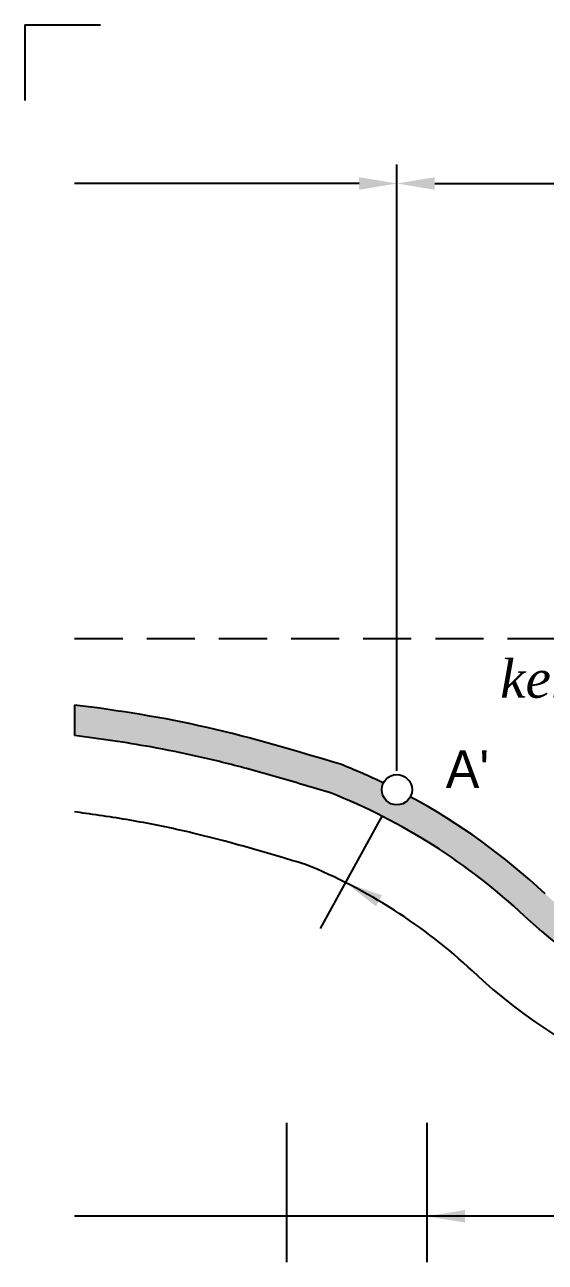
# Model space of a CAD drawing. Header units: millimetres. Extents: x 9 to 961, y -258 to 565.
# Drawn here: x 564.8 to 599.2, y -39.2 to 42.5 of the extents above; entities that cross this region are included whole.
import ezdxf

# ---------------------------------------------------------------- set-up
doc = ezdxf.new("R2010")
doc.units = ezdxf.units.MM
doc.linetypes.add('SZAGGATOTT', pattern=[19.049999999999997, 12.7, -6.35])
doc.layers.get('0').update_dxf_attribs({"plot": 0})
for name, color, linetype in [('Szurke_sraff', 254, 'Continuous'), ('Text', 2, 'Continuous'), ('Vonal_025', 4, 'Continuous'), ('Vonal_050', 3, 'Continuous'), ('Vonal_sz_035', 2, 'SZAGGATOTT')]:
    doc.layers.add(name, color=color, linetype=linetype)
doc.styles.add('TextCS', font='SCHLBKI.TTF', dxfattribs={"height": 2.5})

msp = doc.modelspace()

# ---------------------------------------------------------------- hatches: boundary and pattern name
at = {"layer": 'Szurke_sraff'}
h = msp.add_hatch(color=256, dxfattribs=at)
edge = h.paths.add_edge_path()
edge.add_line((568.0854663607465, -2.445205336743228), (568.0854663607465, -4.46003387694536))
edge.add_line((568.0854663607465, -4.46003387694536), (568.1176733082316, -4.463971271670405))
edge.add_line((568.1176733082316, -4.463971271670405), (568.386570203819, -4.497512111515208))
edge.add_line((568.386570203819, -4.497512111515208), (568.6552439145572, -4.531706228205179))
edge.add_line((568.6552439145572, -4.531706228205179), (568.9236908923654, -4.566566351928421))
edge.add_line((568.9236908923654, -4.566566351928421), (569.1919075891626, -4.602105212873037))
edge.add_line((569.1919075891626, -4.602105212873037), (569.4598904568688, -4.638335541227131))
edge.add_line((569.4598904568688, -4.638335541227131), (569.7276359474027, -4.675270067178809))
edge.add_line((569.7276359474027, -4.675270067178809), (569.9951405126841, -4.71292152091617))
edge.add_line((569.9951405126841, -4.71292152091617), (570.2624006046321, -4.751302632627324))
edge.add_line((570.2624006046321, -4.751302632627324), (570.5294126751661, -4.790426132500369))
edge.add_line((570.5294126751661, -4.790426132500369), (570.7961731762057, -4.830304750723411))
edge.add_line((570.7961731762057, -4.830304750723411), (571.0626785596697, -4.870951217484556))
edge.add_line((571.0626785596697, -4.870951217484556), (571.328925277478, -4.912378262971904))
edge.add_line((571.328925277478, -4.912378262971904), (571.5949097815496, -4.954598617373561))
edge.add_line((571.5949097815496, -4.954598617373561), (571.8606285238039, -4.997625010877631))
edge.add_line((571.8606285238039, -4.997625010877631), (572.1260779561604, -5.041470173672217))
edge.add_line((572.1260779561604, -5.041470173672217), (572.3912545305384, -5.086146835945422))
edge.add_line((572.3912545305384, -5.086146835945422), (572.656154698857, -5.131667727885351))
edge.add_line((572.656154698857, -5.131667727885351), (572.9207749130356, -5.178045579680107))
edge.add_line((572.9207749130356, -5.178045579680107), (573.1851116411821, -5.22529309888793))
edge.add_line((573.1851116411821, -5.22529309888793), (573.4491617249196, -5.273422538246223))
edge.add_line((573.4491617249196, -5.273422538246223), (573.7129220356339, -5.322446268119172))
edge.add_line((573.7129220356339, -5.322446268119172), (573.976389362313, -5.372376795773071))
edge.add_line((573.976389362313, -5.372376795773071), (574.2395604939446, -5.423226628474215))
edge.add_line((574.2395604939446, -5.423226628474215), (574.5024322195169, -5.475008273488896))
edge.add_line((574.5024322195169, -5.475008273488896), (574.7650013280178, -5.52773423808341))
edge.add_line((574.7650013280178, -5.52773423808341), (575.0272646084348, -5.581417029524051))
edge.add_line((575.0272646084348, -5.581417029524051), (575.2892188497561, -5.636069155077108))
edge.add_line((575.2892188497561, -5.636069155077108), (575.5508608409698, -5.691703122008881))
edge.add_line((575.5508608409698, -5.691703122008881), (575.8121873710634, -5.74833143758566))
edge.add_line((575.8121873710634, -5.74833143758566), (576.073195229025, -5.805966609073741))
edge.add_line((576.073195229025, -5.805966609073741), (576.333886860076, -5.86462273295152))
edge.add_line((576.333886860076, -5.86462273295152), (576.5944538667085, -5.924356089655907))
edge.add_line((576.5944538667085, -5.924356089655907), (576.8550002261626, -5.985168350880985))
edge.add_line((576.8550002261626, -5.985168350880985), (577.1155380572037, -6.047030453726304))
edge.add_line((577.1155380572037, -6.047030453726304), (577.376079478597, -6.109913335291406))
edge.add_line((577.376079478597, -6.109913335291406), (577.636636609108, -6.173787932675835))
edge.add_line((577.636636609108, -6.173787932675835), (577.8972215675018, -6.238625182979138))
edge.add_line((577.8972215675018, -6.238625182979138), (578.1578464725438, -6.30439602330086))
edge.add_line((578.1578464725438, -6.30439602330086), (578.4185234429993, -6.371071390740543))
edge.add_line((578.4185234429993, -6.371071390740543), (578.6792645976337, -6.438622222397736))
edge.add_line((578.6792645976337, -6.438622222397736), (578.9400820552121, -6.507019455371981))
edge.add_line((578.9400820552121, -6.507019455371981), (579.2009879344998, -6.576234026762823))
edge.add_line((579.2009879344998, -6.576234026762823), (579.4619941923202, -6.646236835075327))
edge.add_line((579.4619941923202, -6.646236835075327), (579.7230980113819, -6.716994978530995))
edge.add_line((579.7230980113819, -6.716994978530995), (579.9842978654287, -6.788474977592032))
edge.add_line((579.9842978654287, -6.788474977592032), (580.2456003502765, -6.860645115443899))
edge.add_line((580.2456003502765, -6.860645115443899), (580.5070120617407, -6.93347367527206))
edge.add_line((580.5070120617407, -6.93347367527206), (580.7685395956377, -7.006928940261974))
edge.add_line((580.7685395956377, -7.006928940261974), (581.0301895477833, -7.080979193599109))
edge.add_line((581.0301895477833, -7.080979193599109), (581.291968513993, -7.155592718468925))
edge.add_line((581.291968513993, -7.155592718468925), (581.5538830900831, -7.230737798056884))
edge.add_line((581.5538830900831, -7.230737798056884), (581.815939871869, -7.306382715548452))
edge.add_line((581.815939871869, -7.306382715548452), (582.0781454551671, -7.382495754129088))
edge.add_line((582.0781454551671, -7.382495754129088), (582.3405064357931, -7.459045196984255))
edge.add_line((582.3405064357931, -7.459045196984255), (582.603029409563, -7.535999327299419))
edge.add_line((582.603029409563, -7.535999327299419), (582.8657209722921, -7.613326428260041))
edge.add_line((582.8657209722921, -7.613326428260041), (583.128587719797, -7.690994783051582))
edge.add_line((583.128587719797, -7.690994783051582), (583.3916363781485, -7.768972199052437))
edge.add_line((583.3916363781485, -7.768972199052437), (583.6548739716571, -7.847225576248224))
edge.add_line((583.6548739716571, -7.847225576248224), (583.9183074358623, -7.92572228063316))
edge.add_line((583.9183074358623, -7.92572228063316), (584.181943702595, -8.00442969327252))
edge.add_line((584.181943702595, -8.00442969327252), (584.4457897036864, -8.083315195231583))
edge.add_line((584.4457897036864, -8.083315195231583), (584.7098523709667, -8.162346167575626))
edge.add_line((584.7098523709667, -8.162346167575626), (584.9741386362674, -8.241489991369903))
edge.add_arc((569.9575808818801, -46.07239056766998), 40.70226093480255, 46.844023285787785, 68.34994435733051, ccw=False)
edge.add_arc((619.6699583225159, 6.967546121288763), 31.99268795523966, 226.8685879561895, 270.0013563991095)
edge.add_line((619.670715705587, -25.02514182498589), (619.6707151510208, -23.02514182508617))
edge.add_line((619.6707151510208, -23.02514182508617), (619.670709309826, -23.02514182509257))
edge.add_arc((619.6707063943036, 6.969438228587997), 29.99458005368071, 226.8408721557018, 270.00000556924374, ccw=False)
edge.add_arc((569.9575808818805, -46.07239056766934), 42.70226093480179, 46.86564486656663, 61.63407362732491)
edge.add_arc((589.3600338845259, -8.032570557264066), 1.000000000000019, 153.6467453530302, 332.304964202566, ccw=False)
edge.add_arc((569.9575808818809, -46.07239056767028), 42.70226093480252, 64.31763592827096, 68.46795461441384)
edge.add_line((585.6302308608673, -6.35021626187308), (585.3654359139615, -6.270912764109204))
edge.add_line((585.3654359139615, -6.270912764109204), (585.1006338721137, -6.191642295005287))
edge.add_line((585.1006338721137, -6.191642295005287), (584.8358176403818, -6.112437883221291))
edge.add_line((584.8358176403818, -6.112437883221291), (584.5709801238244, -6.033332557417182))
edge.add_line((584.5709801238244, -6.033332557417182), (584.3061142274987, -5.95435934625292))
edge.add_line((584.3061142274987, -5.95435934625292), (584.0412128564632, -5.875551278388472))
edge.add_line((584.0412128564632, -5.875551278388472), (583.7762689157759, -5.796941382483792))
edge.add_line((583.7762689157759, -5.796941382483792), (583.5112753104949, -5.718562687198851))
edge.add_line((583.5112753104949, -5.718562687198851), (583.2462249456778, -5.640448221193601))
edge.add_line((583.2462249456778, -5.640448221193601), (582.9811107263831, -5.562631013128011))
edge.add_line((582.9811107263831, -5.562631013128011), (582.7159255576686, -5.485144091662046))
edge.add_line((582.7159255576686, -5.485144091662046), (582.4506623445924, -5.408020485455658))
edge.add_line((582.4506623445924, -5.408020485455658), (582.1853139922124, -5.331293223168821))
edge.add_line((582.1853139922124, -5.331293223168821), (581.9198734055868, -5.254995333461486))
edge.add_line((581.9198734055868, -5.254995333461486), (581.6543334897739, -5.179159844993624))
edge.add_line((581.6543334897739, -5.179159844993624), (581.3886871498308, -5.103819786425188))
edge.add_line((581.3886871498308, -5.103819786425188), (581.1229272908164, -5.02900818641615))
edge.add_line((581.1229272908164, -5.02900818641615), (580.8570468177884, -4.954758073626463))
edge.add_line((580.8570468177884, -4.954758073626463), (580.5910386358048, -4.881102476716094))
edge.add_line((580.5910386358048, -4.881102476716094), (580.3248956499236, -4.808074424345007))
edge.add_line((580.3248956499236, -4.808074424345007), (580.0586107652031, -4.735706945173157))
edge.add_line((580.0586107652031, -4.735706945173157), (579.792176886701, -4.664033067860515))
edge.add_line((579.792176886701, -4.664033067860515), (579.5255869194755, -4.593085821067035))
edge.add_line((579.5255869194755, -4.593085821067035), (579.2588337685845, -4.522898233452686))
edge.add_line((579.2588337685845, -4.522898233452686), (578.9919103390861, -4.453503333677422))
edge.add_line((578.9919103390861, -4.453503333677422), (578.7248095360384, -4.384934150401214))
edge.add_line((578.7248095360384, -4.384934150401214), (578.4575242644993, -4.317223712284017))
edge.add_line((578.4575242644993, -4.317223712284017), (578.1900474295269, -4.250405047985797))
edge.add_line((578.1900474295269, -4.250405047985797), (577.9223719361792, -4.184511186166515))
edge.add_line((577.9223719361792, -4.184511186166515), (577.6544906895141, -4.119575155486132))
edge.add_line((577.6544906895141, -4.119575155486132), (577.3863965945898, -4.055629984604612))
edge.add_line((577.3863965945898, -4.055629984604612), (577.1180825564644, -3.992708702181916))
edge.add_line((577.1180825564644, -3.992708702181916), (576.8495414801956, -3.930844336878005))
edge.add_line((576.8495414801956, -3.930844336878005), (576.580767807461, -3.870063260118764))
edge.add_line((576.580767807461, -3.870063260118764), (576.3117631329884, -3.810360853526167))
edge.add_line((576.3117631329884, -3.810360853526167), (576.0425311313054, -3.751723488218685))
edge.add_line((576.0425311313054, -3.751723488218685), (575.7730754771704, -3.694137534314539))
edge.add_line((575.7730754771704, -3.694137534314539), (575.503399845342, -3.637589361931951))
edge.add_line((575.503399845342, -3.637589361931951), (575.2335079105784, -3.582065341189139))
edge.add_line((575.2335079105784, -3.582065341189139), (574.9634033476382, -3.527551842204328))
edge.add_line((574.9634033476382, -3.527551842204328), (574.6930898312798, -3.474035235095736))
edge.add_line((574.6930898312798, -3.474035235095736), (574.422571036262, -3.421501889981586))
edge.add_line((574.422571036262, -3.421501889981586), (574.1518506373427, -3.369938176980098))
edge.add_line((574.1518506373427, -3.369938176980098), (573.8809323092809, -3.319330466209492))
edge.add_line((573.8809323092809, -3.319330466209492), (573.6098197268346, -3.26966512778799))
edge.add_line((573.6098197268346, -3.26966512778799), (573.3385165647626, -3.220928531833814))
edge.add_line((573.3385165647626, -3.220928531833814), (573.0670264978232, -3.173107048465182))
edge.add_line((573.0670264978232, -3.173107048465182), (572.7953532007751, -3.126187047800317))
edge.add_line((572.7953532007751, -3.126187047800317), (572.5235003483764, -3.080154899957441))
edge.add_line((572.5235003483764, -3.080154899957441), (572.2514716153856, -3.034996975054773))
edge.add_line((572.2514716153856, -3.034996975054773), (571.9792706765614, -2.990699643210536))
edge.add_line((571.9792706765614, -2.990699643210536), (571.7069012066621, -2.947249274542948))
edge.add_line((571.7069012066621, -2.947249274542948), (571.4343668804463, -2.904632239170233))
edge.add_line((571.4343668804463, -2.904632239170233), (571.1616713726722, -2.86283490721061))
edge.add_line((571.1616713726722, -2.86283490721061), (570.8888183580987, -2.8218436487823))
edge.add_line((570.8888183580987, -2.8218436487823), (570.6158115114838, -2.781644834003524))
edge.add_line((570.6158115114838, -2.781644834003524), (570.3426545075862, -2.742224832992505))
edge.add_line((570.3426545075862, -2.742224832992505), (570.0693510211643, -2.703570015867462))
edge.add_line((570.0693510211643, -2.703570015867462), (569.7959047269768, -2.665666752746616))
edge.add_line((569.7959047269768, -2.665666752746616), (569.5223192997817, -2.628501413748189))
edge.add_line((569.5223192997817, -2.628501413748189), (569.2485984143377, -2.592060368990401))
edge.add_line((569.2485984143377, -2.592060368990401), (568.9747457454033, -2.556329988591473))
edge.add_line((568.9747457454033, -2.556329988591473), (568.700764967737, -2.521296642669626))
edge.add_line((568.700764967737, -2.521296642669626), (568.426659756097, -2.486946701343081))
edge.add_line((568.426659756097, -2.486946701343081), (568.1524337852421, -2.453266534730061))
edge.add_line((568.1524337852421, -2.453266534730061), (568.0854663607465, -2.445205336743228))

# ---------------------------------------------------------------- linework, layer by layer
for q in [(569.7928298023636, 42.46617620105644), (564.7928298023636, 37.46617620105644)]:
    msp.add_line((564.7928298023636, 42.46617620105644), q)
at = {"layer": 'Vonal_025'}
for p, q in [((589.3600296333094, -6.407534899388054), (589.3600296333094, 33.23612259617937)), ((586.8600296333094, 31.98612259617937), (568.0854663607465, 31.98612259617937)), ((589.3600296333094, -6.782562152625829), (589.3600296333094, 32.23614984941719)), ((591.8600296333094, 31.98612259617937), (652.752257413403, 31.98612259617937)), ((584.3131143790388, -17.19555688864583), (588.3949221027461, -9.785465554099588)), ((582.08915607183, -39.22674807807767), (582.0891560718298, -30.02514182380634)), ((591.3600296333095, -39.22674807807766), (591.3600296333095, -30.02514182380634)), ((619.6707067426165, -36.19304072931004), (568.0854663607466, -36.19304072931004))]:
    msp.add_line(p, q, dxfattribs=at)
msp.add_circle((589.3600338845258, -8.03257055726397), 0.9999999999999998, dxfattribs=at)
for centre, radius, start, end in [((569.9575627982434, -46.07234785445551), 35.70226093480161, 46.86559563836418, 68.01246515735716), ((619.6699858104372, 6.967546121923818), 36.99268795523962, 226.8410309666964, 270.0012991450415)]:
    msp.add_arc(centre, radius, start, end, dxfattribs=at)
msp.add_open_spline([(583.3246630998423, -12.96687904062263), (582.7660965767101, -12.7996294171013), (582.2129265434614, -12.63426321305205), (580.4287785597592, -12.10650187795391), (579.2184468268168, -11.75744413145134), (577.3115305564176, -11.24608386148065), (576.5999630068355, -11.06425341829729), (575.3175024231792, -10.7583553442991), (574.7447555379954, -10.63022455013412), (573.5832697978155, -10.38739230249297), (572.9978515374905, -10.27327335757182), (571.2280199159437, -9.951004958515156), (570.0299548280434, -9.762971875053015), (568.5725893518422, -9.563447695388948), (568.3293532156094, -9.531109628090213), (568.0854663607466, -9.4995984167754)], degree=3, knots=[0.3102533649229458, 0.3102533649229458, 0.3102533649229458, 0.3102533649229458, 2.062885097267961, 2.062885097267961, 6.017165048966121, 6.017165048966121, 8.418328288199092, 8.418328288199092, 10.39257238347679, 10.39257238347679, 12.36681647875448, 12.36681647875448, 16.31530466930987, 16.31530466930987, 17.10374236113752, 17.10374236113752, 17.10374236113752, 17.10374236113752], dxfattribs=at)
for points in [[(586.8600296333094, 32.40278926284604), (586.8600296333094, 31.5694559295127), (589.3600296333094, 31.98612259617937)], [(591.8600296333094, 32.40278926284604), (591.8600296333094, 31.5694559295127), (589.3600296333094, 31.98612259617937)], [(587.9761913640609, -15.73066339048989), (588.3752262653541, -14.99907908776436), (585.9809559065308, -14.16776653524784)], [(593.8600296333095, -36.60970739597671), (593.8600296333095, -35.77637406264336), (591.3600296333095, -36.19304072931003)]]:
    msp.add_solid(points, dxfattribs=at)
at = {"layer": 'Vonal_050'}
msp.add_line((568.0854663607465, -2.445144033743655), (568.0854663607465, -4.45999896844181), dxfattribs=at)
for centre, radius, start, end in [((569.9575808818807, -46.07239056766932), 42.70226093480161, 64.31763592827193, 68.46795461441688), ((569.9575808818807, -46.07239056766932), 40.70226093480161, 46.86564486653229, 68.34994435732777), ((569.9575660828657, -46.07237678305728), 42.70226093480162, 46.86562897937971, 61.63405774017667), ((619.6699583225159, 6.967546121288793), 31.99268795523967, 226.8410801948639, 270.0013483732031)]:
    msp.add_arc(centre, radius, start, end, dxfattribs=at)
for points, knots in [([(585.6302308608673, -6.350216261873087), (582.713043956644, -5.476482757955527), (576.9542968196241, -3.751666872172156), (571.029186057774, -2.801313640748784), (568.0854663607465, -2.445144033743655)], [0, 0, 0, 0, 9.12179784766763, 18.00711746089363, 18.00711746089363, 18.00711746089363, 18.00711746089363]), ([(584.9741386362674, -8.241489991369926), (584.3719776323608, -8.061139435925226), (583.7716102034856, -7.881413107824454), (581.9202479585593, -7.333158794746662), (580.674049662383, -6.972621939314273), (578.3798762403367, -6.354831755424207), (577.3315892595559, -6.09035745247526), (575.2333056486457, -5.615565337734353), (574.1762750214676, -5.403197812147138), (571.4522996237511, -4.914172147546005), (569.7753698807696, -4.668175696701304), (568.0854663607465, -4.45999896844181)], [0.0857451214188884, 0.0857451214188884, 0.0857451214188884, 0.0857451214188884, 1.969164927509134, 1.969164927509134, 5.907494782527402, 5.907494782527402, 9.236973396523462, 9.236973396523462, 12.56645201051952, 12.56645201051952, 17.76105069449499, 17.76105069449499, 17.76105069449499, 17.76105069449499])]:
    msp.add_open_spline(points, degree=3, knots=knots, dxfattribs=at)
at = {"layer": 'Vonal_sz_035', "ltscale": 0.25}
msp.add_line((568.0854663607465, 1.949025256781965), (654.2522574134032, 1.949025256781887), dxfattribs=at)

# ---------------------------------------------------------------- texts
at = {"layer": 'Text', "insert": (596.1783881957247, 0.5392537487995241), "char_height": 2.5, "width": 20.77995717666344, "attachment_point": 1, "style": 'TextCS'}
msp.add_mtext('{\\fCentury Schoolbook|b0|i1|c238|p18;kerékterhelés}', dxfattribs=at)
at = {"layer": 'Text', "insert": (595.448241599504, -5.429680042531753), "char_height": 2.5, "width": 2.647836037989327, "attachment_point": 3, "rotation": 1.588715174405524e-05, "style": 'TextCS'}
msp.add_mtext("A'", dxfattribs=at)

doc.saveas('drawing.dxf')
